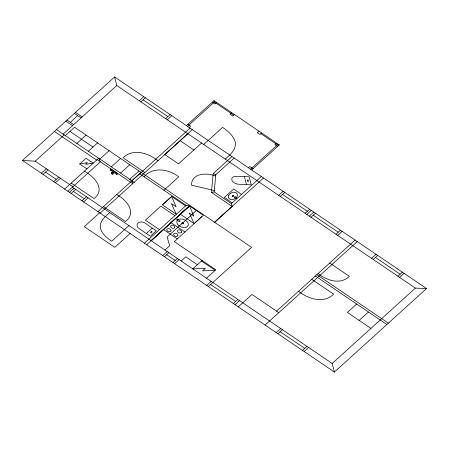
<?xml version="1.0" encoding="UTF-8"?>
<svg xmlns="http://www.w3.org/2000/svg" width="449" height="449" viewBox="0 0 449 449"><rect width="100%" height="100%" fill="white"/><g stroke="black" fill="none" stroke-linecap="round" stroke-linejoin="round"><path stroke-width="0.67" d="M211.428 192.408L214.201 191.925L231.409 203.599L232.144 206.461L211.428 192.408L213.174 173.578L231.959 156.561M214.201 191.925L215.801 174.728L234.187 158.07M151.251 240.72L189.444 205.878L203.38 215.335L174.307 241.646L215.761 269.782L206.495 278.172M22.45 160.428L114.602 76.942L426.55 288.572L334.398 372.058L22.45 160.428L35.196 161.185L72.878 186.75M70.319 122.353L77.728 115.64M63.152 134.133L116.802 85.529L114.602 76.942M35.196 161.185L64.241 134.874M65.374 135.615L74.596 127.263L141.081 172.371L131.916 180.678L129.84 179.269M41.359 173.258L46.337 168.745M76.886 143.427L86.113 135.07M43.025 174.386L48.004 169.874M139.229 100.739L143.702 96.687M140.896 101.872L145.375 97.815M53.712 181.637L58.69 177.125M88.402 151.24L97.624 142.883M55.384 182.771L60.362 178.259M79.714 163.958L86.017 158.256L93.229 163.144L85.568 164.373L87.488 162.633L79.714 163.958L86.926 168.852M64.645 189.051L98.668 158.228L100.43 161.792L67.9 191.263M99.897 159.036L109.124 150.679M69.488 192.34L73.962 188.283M71.155 193.468L75.634 189.416M111.391 166.832L120.613 158.48M165.63 118.648L170.104 114.596M110.667 170.294L111.599 169.481M167.297 119.782L171.776 115.73M114.068 171.159L112.783 172.326L111.223 172.77L111.245 173.454L112.183 174.089L113.047 174.01L113.389 172.73L114.669 171.569M81.959 200.798L86.433 196.746M83.626 201.932L88.105 197.874M116.252 174.083L117.167 173.258M120.59 173.073L129.812 164.716M186.391 125.641L213.993 100.632L279.317 144.926L251.693 169.947M187.502 126.399L214.364 102.063L213.993 100.632M129.789 179.314L139.01 170.957M216.62 102.411L214.903 103.966L212.282 102.187M189.181 127.538L190.662 126.197L187.873 124.3M97.91 211.619L190.056 128.133M99.616 212.781L84.305 226.655L114.809 247.354L130.126 233.48M100.133 213.129L192.284 129.643M187.85 133.723L164.805 154.585L178.522 163.891L201.562 143.029M144.05 176.766C153.126 166.338 168.869 169.077 178.73 176.827L163.924 190.247M109.809 212.602C105.15 216.547 98.831 221.671 100.497 228.614C102.271 234.176 107.025 238.032 111.644 241.259L128.942 225.583M231.768 112.693L230.051 114.242L232.677 116.022L234.389 114.473M203.7 144.483L222.592 127.37C227.778 130.996 233.115 135.323 235.113 141.57C236.926 149.079 230.337 154.804 225.202 159.069M171.608 196.409L162.336 204.811L176.328 214.302L171.4 203.616L176.115 206.815L171.608 196.409L185.6 205.906M162.892 204.531L171.333 196.881M259 131.159L257.283 132.708L259.904 134.492L261.621 132.938M146.346 233.502L150.348 236.219L156.319 230.814L146.582 224.208C141.003 218.663 131.916 224.494 140.627 229.602L146.346 233.502L152.312 228.098M144.455 243.201L186.212 205.367L189.933 205.524L146.683 244.711M196.325 210.547L167.196 236.943L169.643 245.805L164.974 250.031M248.51 167.786L249.874 166.551L253.056 168.706M276.696 143.147L274.979 144.696L277.605 146.475M250.581 169.189L277.437 144.853L279.295 144.937M195.685 222.154L201.764 216.654M162.74 255.604L167.219 251.547M164.413 256.738L168.891 252.68M231.409 203.599L261.335 176.485M263.563 177.995L214.622 222.272L232.111 206.439M172.938 262.525L177.417 258.467M174.605 263.653L179.084 259.601M181.166 260.992L185.779 256.811L197.386 264.686M192.756 268.884L202.044 260.465M278.7 195.36L283.179 191.302M280.372 196.494L284.846 192.436M206.663 285.401L211.142 281.349M208.336 286.535L251.586 247.348L141.154 172.433M305.152 213.303L309.63 209.251M306.819 214.437L311.297 210.385M309.316 216.132L313.795 212.074M310.989 217.265L315.462 213.208M233.407 303.546L237.88 299.489M235.074 304.675L239.553 300.622M238.296 306.858L251.996 294.449L278.823 312.65M336.015 234.243L340.494 230.185M337.687 235.377L342.166 231.325M276.595 311.14L355.047 240.063M265.123 325.059L357.275 241.573M276.247 332.608L280.72 328.55M277.914 333.736L282.387 329.684M371.548 258.349L376.026 254.297M373.214 259.483L377.693 255.425M302.458 350.388L306.936 346.336M304.13 351.522L308.603 347.464M356.691 304.035L347.419 312.442L370.925 328.387M397.915 276.236L402.394 272.178M399.582 277.37L404.061 273.312M359.166 320.412L368.449 312.01M334.398 372.058L332.198 363.471L415.392 288.095L426.55 288.572M151.111 240.63L189.484 205.923M192.773 268.861L205.361 268.328L202.583 270.848L215.189 270.298L201.421 261.032M246.507 184.646L251.238 184.848L249.161 176.754L235.512 176.317L233.16 176.928L231.712 178.573C231.358 182.653 236.387 184.309 239.732 184.337L246.507 184.646L244.43 176.552M215.688 175.929C206.843 172.77 191.88 172.635 191.381 185.111L214.336 190.539M213.174 173.578L215.801 174.728M214.364 102.063L233.643 115.146M260.863 133.611L277.437 144.853M143.136 99.846L167.864 116.622M282.606 194.462L307.391 211.277M313.228 215.234L338.254 232.217M375.454 257.451L400.154 274.21M116.802 85.529L415.392 288.095M180.156 140.683L193.878 149.994M241.556 194.361L233.654 189.001L224.315 197.459L232.217 202.825M329.74 262.991L349.384 276.32C340.415 285.154 326.648 280.49 318.066 273.57M157.992 160.708C148.406 153.019 133.067 147.99 123.11 157.807L144.887 172.584M316.865 274.653L388.368 323.162M75.505 112.357L82.189 116.892M315.378 276.006L386.875 324.515M74.388 113.373L81.067 117.907M311.729 279.306L333.635 294.168C323.617 304.04 308.194 298.995 298.546 291.255M66.98 120.085L73.658 124.62M65.857 121.101L72.542 125.63M139.667 173.785L186.212 205.367M69.982 131.439L93.016 147.064M56.473 129.604L134.156 182.305M97.175 159.58L132.663 183.658L131.927 180.795M54.424 131.462L96.619 160.085M113.159 171.984L109.932 169.795L110.841 168.97L117.879 173.746L116.97 174.571L113.76 172.394M112.879 172.242L113.479 172.652M174.863 215.649L160.86 206.147L145.403 220.15L159.412 229.652M171.097 222.642L184.926 232.021M84.3 171.243C93.908 176.277 106.222 189.091 94.004 198.576L71.206 183.108M116.712 194.58C126.287 199.614 137.321 212.422 125.462 221.509L103.466 206.585M163.498 229.529L177.327 238.907M72.379 187.205L332.198 363.471M45.517 172.13L56.204 179.381M73.395 191.442L84.199 198.772M166.652 254.712L175.177 260.493M210.575 284.509L235.641 301.515M280.148 331.71L304.697 348.362M183.428 223.31L183.226 223.838L182.232 223.776L181.761 222.844L182.923 222.743L183.428 223.31M183.063 223.293C182.21 224.5 181.783 221.929 183.063 223.293M228.771 195.253L228.333 196.684L228.558 198.003C230.848 201.466 236.999 198.991 237.465 195.192L237.24 193.873C235.282 190.791 230.27 192.453 228.771 195.253M233.295 195.871C232.436 197.105 232.425 194.939 233.295 195.871M233.592 195.826L232.857 196.494L232.2 196.05L232.941 195.382L233.592 195.826M171.002 230.859C170.177 232.571 167.275 231.701 166.792 230.079L166.787 229.473C167.617 227.766 170.513 228.631 171.002 230.258L171.002 230.859M174.813 227.407C173.988 229.119 171.091 228.249 170.603 226.622L170.603 226.021C171.434 224.309 174.324 225.174 174.813 226.801L174.813 227.407M177.894 235.534C177.063 237.246 174.167 236.376 173.684 234.748L173.679 234.148C174.509 232.436 177.406 233.306 177.888 234.934L177.894 235.534M181.705 232.077C180.88 233.789 177.978 232.919 177.495 231.297L177.49 230.696C178.32 228.984 181.216 229.849 181.705 231.476L181.705 232.077M111.56 170.048L111.133 169.902L111.56 170.048M116.459 173.37L116.701 173.679L116.459 173.37M151.47 231.499L150.522 232.358L151.195 232.818L152.144 231.959L151.47 231.499M189.444 205.878L180.29 214.179L194.221 223.63L189.254 213.006L193.901 216.16L189.444 205.878M177.327 219.061L176.519 219.791L179.448 221.784L180.262 221.048L177.327 219.061M178.062 219.718L177.456 220.268A5.916 4.047 20.6 0 0 177.838 224.584L178.999 225.757L181.587 227.132A5.921 4.052 20.6 0 0 187.093 226.807L187.699 226.257A5.927 4.058 20.6 0 0 187.317 221.941L185.213 220.128L183.562 219.398A5.916 4.052 20.6 0 0 178.062 219.724M235.057 196.696L234.165 197.504L236.006 198.755L236.904 197.942L235.057 196.696M111.301 172.725C111.492 174.302 115.219 174.616 111.262 172.753M248.067 180.071L247.27 180.038L247.601 181.323L248.398 181.357L248.067 180.071"/></g></svg>
